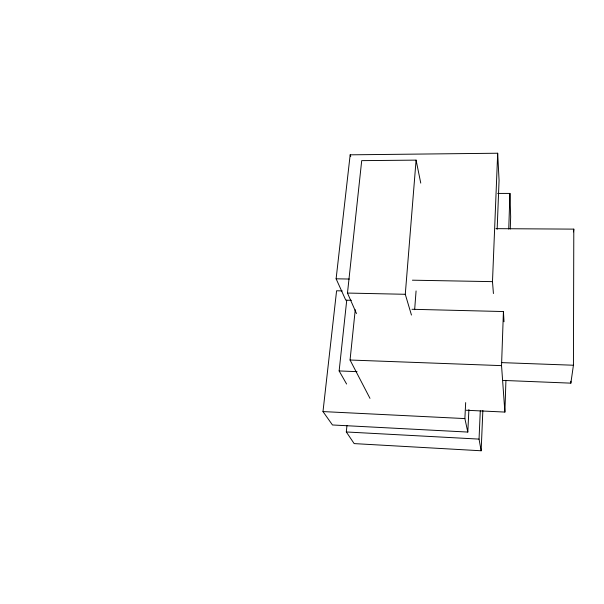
<?xml version="1.0" encoding="UTF-8"?>
<svg xmlns="http://www.w3.org/2000/svg" width="604" height="604" viewBox="0 0 604 604"><rect width="100%" height="100%" fill="white"/><g stroke="black" fill="none" stroke-linecap="round" stroke-linejoin="round"><path stroke-width="0.91" d="M503.245 380.422L570.848 383.147L573.43 365.231L573.8 229.127L495.907 228.652M570.848 383.147L570.856 381.26M510.259 229.022L510.667 216.821L509.942 193.416L497.688 193.431M466.243 410.244L504.891 412.071L505.933 380.309M508.742 229.059L509.942 193.416M504.891 412.071L501.539 365.631L503.426 311.543L411.988 309.278M497.145 229.286L499.07 180.354L497.681 153.227L350.169 154.828L336.111 278.806L345.782 300.188L351.415 300.316M493.43 293.544L492.486 281.638L497.681 153.227M346.975 425.42L346.311 431.966L354.163 443.6L481.146 450.773L482.853 410.509M481.146 450.773L479.048 439.108L480.286 410.841M342.234 290.894L336.587 290.781L322.989 411.581L332.472 424.974L467.806 432.064L468.9 409.572M467.806 432.064L464.876 418.58L465.676 402.604M414.654 309.678L416.073 290.947M411.46 315.054L405.276 294.291L416.088 160.128L361.705 160.641L347.481 293.061L356.496 313.559M369.98 398.361L350.056 360.022L355.243 309.731M573.521 231.876L573.8 229.127M346.598 384.023L339.138 370.939L346.741 300.105M336.111 278.806L349.301 279.04M412.411 280.188L492.486 281.638M347.481 293.061L405.276 294.291M502.03 362.634L573.43 365.231M350.056 360.022L501.539 365.631M339.138 370.939L357.039 371.649M322.989 411.581L464.876 418.58M346.311 431.966L479.048 439.108M350.169 154.828L350.735 156.572M416.088 160.128L420.761 183.103M503.426 311.543L504.015 321.751"/></g></svg>
